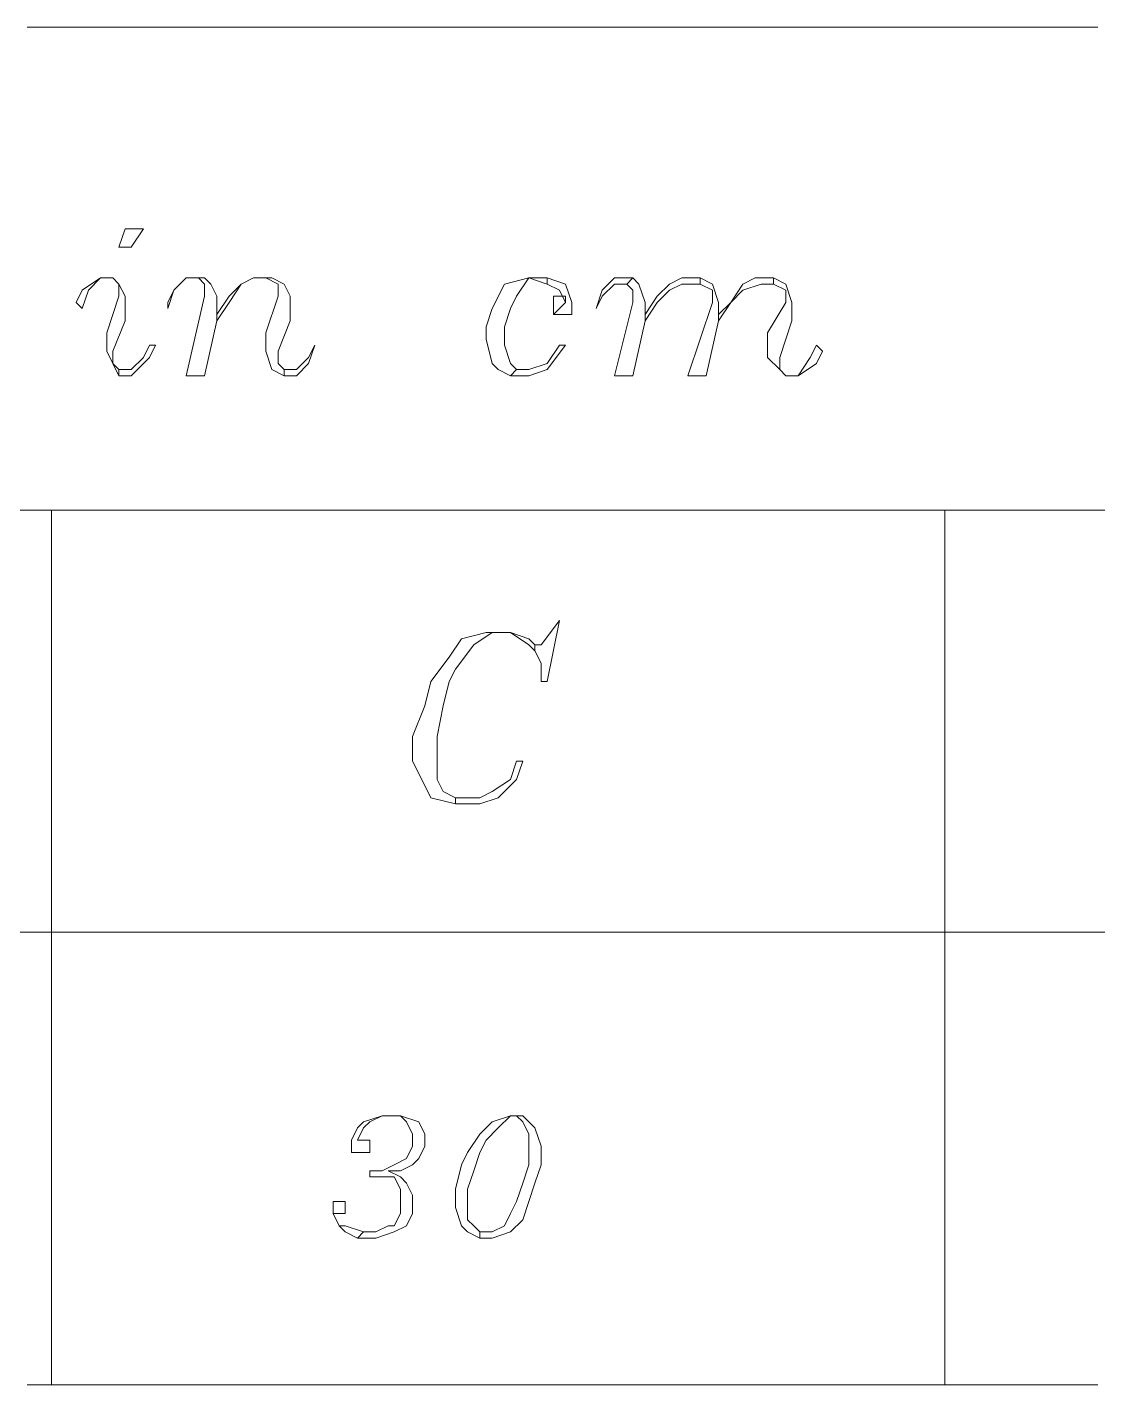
# Model space of a CAD drawing. Header units: inches. Extents: x 0.2 to 10.8, y 0.5 to 8.
# Drawn here: x 5.1533 to 5.445, y 3.265 to 3.635 of the extents above; entities that cross this region are included whole.
import ezdxf

# ---------------------------------------------------------------- set-up
doc = ezdxf.new("R2010")
doc.units = ezdxf.units.IN
doc.header["$MEASUREMENT"] = 0
doc.layers.add('PDF_Geometry', color=7, linetype='Continuous')

msp = doc.modelspace()

# ---------------------------------------------------------------- linework, layer by layer
at = {"layer": 'PDF_Geometry', "lineweight": 13}
for points in [[(5.15333, 3.635), (5.155, 3.635)], [(5.155, 3.635), (5.15667, 3.635)], [(5.155, 3.635), (5.15667, 3.635)], [(5.15667, 3.635), (5.15833, 3.635)], [(5.15667, 3.635), (5.15833, 3.635)], [(5.15833, 3.635), (5.16, 3.635)], [(5.15833, 3.635), (5.16, 3.635)], [(5.16, 3.635), (5.16167, 3.635)], [(5.16167, 3.635), (5.16333, 3.635)], [(5.16167, 3.635), (5.16333, 3.635)], [(5.16333, 3.635), (5.165, 3.635)], [(5.16333, 3.635), (5.165, 3.635)], [(5.165, 3.635), (5.16667, 3.635)], [(5.165, 3.635), (5.16667, 3.635)], [(5.16667, 3.635), (5.16833, 3.635)], [(5.16667, 3.635), (5.16833, 3.635)], [(5.16833, 3.635), (5.17, 3.635)], [(5.17, 3.635), (5.17167, 3.635)], [(5.17, 3.635), (5.17167, 3.635)], [(5.17167, 3.635), (5.17333, 3.635)], [(5.17167, 3.635), (5.17333, 3.635)], [(5.17333, 3.635), (5.175, 3.635)], [(5.17333, 3.635), (5.175, 3.635)], [(5.175, 3.635), (5.17667, 3.635)], [(5.17667, 3.635), (5.17833, 3.635)], [(5.17667, 3.635), (5.17833, 3.635)], [(5.17833, 3.635), (5.18, 3.635)], [(5.17833, 3.635), (5.18, 3.635)], [(5.18, 3.635), (5.18167, 3.635)], [(5.18, 3.635), (5.18167, 3.635)], [(5.18167, 3.635), (5.18333, 3.635)], [(5.18333, 3.635), (5.185, 3.635)], [(5.18333, 3.635), (5.185, 3.635)], [(5.185, 3.635), (5.18667, 3.635)], [(5.185, 3.635), (5.18667, 3.635)], [(5.18667, 3.635), (5.18833, 3.635)], [(5.18667, 3.635), (5.18833, 3.635)], [(5.18833, 3.635), (5.19, 3.635)], [(5.18833, 3.635), (5.19, 3.635)], [(5.19, 3.635), (5.19167, 3.635)], [(5.19167, 3.635), (5.19333, 3.635)], [(5.19167, 3.635), (5.19333, 3.635)], [(5.19333, 3.635), (5.195, 3.635)], [(5.19333, 3.635), (5.195, 3.635)], [(5.195, 3.635), (5.19667, 3.635)], [(5.195, 3.635), (5.19667, 3.635)], [(5.19667, 3.635), (5.19833, 3.635)], [(5.19833, 3.635), (5.2, 3.635)], [(5.19833, 3.635), (5.2, 3.635)], [(5.2, 3.635), (5.20167, 3.635)], [(5.2, 3.635), (5.20167, 3.635)], [(5.20167, 3.635), (5.20333, 3.635)], [(5.20167, 3.635), (5.20333, 3.635)], [(5.20333, 3.635), (5.205, 3.635)], [(5.205, 3.635), (5.20667, 3.635)], [(5.205, 3.635), (5.20667, 3.635)], [(5.20667, 3.635), (5.20833, 3.635)], [(5.20667, 3.635), (5.20833, 3.635)], [(5.20833, 3.635), (5.21, 3.635)], [(5.20833, 3.635), (5.21, 3.635)], [(5.21, 3.635), (5.21167, 3.635)], [(5.21167, 3.635), (5.21333, 3.635)], [(5.21167, 3.635), (5.21333, 3.635)], [(5.21333, 3.635), (5.215, 3.635)], [(5.21333, 3.635), (5.215, 3.635)], [(5.215, 3.635), (5.21667, 3.635)], [(5.215, 3.635), (5.21667, 3.635)], [(5.21667, 3.635), (5.21833, 3.635)], [(5.21667, 3.635), (5.21833, 3.635)], [(5.21833, 3.635), (5.22, 3.635)], [(5.22, 3.635), (5.22167, 3.635)], [(5.22, 3.635), (5.22167, 3.635)], [(5.22167, 3.635), (5.22333, 3.635)], [(5.22167, 3.635), (5.22333, 3.635)], [(5.22333, 3.635), (5.225, 3.635)], [(5.22333, 3.635), (5.225, 3.635)], [(5.225, 3.635), (5.22667, 3.635)], [(5.22667, 3.635), (5.22833, 3.635)], [(5.22667, 3.635), (5.22833, 3.635)], [(5.22833, 3.635), (5.23, 3.635)], [(5.22833, 3.635), (5.23, 3.635)], [(5.23, 3.635), (5.23167, 3.635)], [(5.23, 3.635), (5.23167, 3.635)], [(5.23167, 3.635), (5.23333, 3.635)], [(5.23333, 3.635), (5.235, 3.635)], [(5.23333, 3.635), (5.235, 3.635)], [(5.235, 3.635), (5.23667, 3.635)], [(5.235, 3.635), (5.23667, 3.635)], [(5.23667, 3.635), (5.23833, 3.635)], [(5.23667, 3.635), (5.23833, 3.635)], [(5.23833, 3.635), (5.24, 3.635)], [(5.24, 3.635), (5.24167, 3.635)], [(5.24, 3.635), (5.24167, 3.635)], [(5.24167, 3.635), (5.24333, 3.635)], [(5.24167, 3.635), (5.24333, 3.635)], [(5.24333, 3.635), (5.245, 3.635)], [(5.24333, 3.635), (5.245, 3.635)], [(5.245, 3.635), (5.24667, 3.635)], [(5.245, 3.635), (5.24667, 3.635)], [(5.24667, 3.635), (5.24833, 3.635)], [(5.24667, 3.635), (5.24833, 3.635)], [(5.24833, 3.635), (5.25, 3.635)], [(5.25, 3.635), (5.25167, 3.635)], [(5.25, 3.635), (5.25167, 3.635)], [(5.25167, 3.635), (5.25333, 3.635)], [(5.25167, 3.635), (5.25333, 3.635)], [(5.25333, 3.635), (5.255, 3.635)], [(5.25333, 3.635), (5.255, 3.635)], [(5.255, 3.635), (5.25667, 3.635)], [(5.25667, 3.635), (5.25833, 3.635)], [(5.25667, 3.635), (5.25833, 3.635)], [(5.25833, 3.635), (5.26, 3.635)], [(5.25833, 3.635), (5.26, 3.635)], [(5.26, 3.635), (5.26167, 3.635)], [(5.26, 3.635), (5.26167, 3.635)], [(5.26167, 3.635), (5.26333, 3.635)], [(5.26333, 3.635), (5.265, 3.635)], [(5.26333, 3.635), (5.265, 3.635)], [(5.265, 3.635), (5.26667, 3.635)], [(5.265, 3.635), (5.26667, 3.635)], [(5.26667, 3.635), (5.26833, 3.635)], [(5.26667, 3.635), (5.26833, 3.635)], [(5.26833, 3.635), (5.27, 3.635)], [(5.27, 3.635), (5.27167, 3.635)], [(5.27, 3.635), (5.27167, 3.635)], [(5.27167, 3.635), (5.27333, 3.635)], [(5.27167, 3.635), (5.27333, 3.635)], [(5.27333, 3.635), (5.275, 3.635)], [(5.27333, 3.635), (5.275, 3.635)], [(5.275, 3.635), (5.27667, 3.635)], [(5.275, 3.635), (5.27667, 3.635)], [(5.27667, 3.635), (5.27833, 3.635)], [(5.27833, 3.635), (5.28, 3.635)], [(5.27833, 3.635), (5.28, 3.635)], [(5.28, 3.635), (5.28167, 3.635)], [(5.28, 3.635), (5.28167, 3.635)], [(5.28167, 3.635), (5.28333, 3.635)], [(5.28167, 3.635), (5.28333, 3.635)], [(5.28333, 3.635), (5.285, 3.635)], [(5.285, 3.635), (5.28667, 3.635)], [(5.285, 3.635), (5.28667, 3.635)], [(5.28667, 3.635), (5.28833, 3.635)], [(5.28667, 3.635), (5.28833, 3.635)], [(5.28833, 3.635), (5.29, 3.635)], [(5.28833, 3.635), (5.29, 3.635)], [(5.29, 3.635), (5.29167, 3.635)], [(5.29167, 3.635), (5.29333, 3.635)], [(5.29167, 3.635), (5.29333, 3.635)], [(5.29333, 3.635), (5.295, 3.635)], [(5.29333, 3.635), (5.295, 3.635)], [(5.295, 3.635), (5.29667, 3.635)], [(5.295, 3.635), (5.29667, 3.635)], [(5.29667, 3.635), (5.29833, 3.635)], [(5.29833, 3.635), (5.3, 3.635)], [(5.29833, 3.635), (5.3, 3.635)], [(5.3, 3.635), (5.30167, 3.635)], [(5.3, 3.635), (5.30167, 3.635)], [(5.30167, 3.635), (5.30333, 3.635)], [(5.30167, 3.635), (5.30333, 3.635)], [(5.30333, 3.635), (5.305, 3.635)], [(5.30333, 3.635), (5.305, 3.635)], [(5.305, 3.635), (5.30667, 3.635)], [(5.30667, 3.635), (5.30833, 3.635)], [(5.30667, 3.635), (5.30833, 3.635)], [(5.30833, 3.635), (5.31, 3.635)], [(5.30833, 3.635), (5.31, 3.635)], [(5.31, 3.635), (5.31167, 3.635)], [(5.31, 3.635), (5.31167, 3.635)], [(5.31167, 3.635), (5.31333, 3.635)], [(5.31333, 3.635), (5.315, 3.635)], [(5.31333, 3.635), (5.315, 3.635)], [(5.315, 3.635), (5.31667, 3.635)], [(5.315, 3.635), (5.31667, 3.635)], [(5.31667, 3.635), (5.31833, 3.635)], [(5.31667, 3.635), (5.31833, 3.635)], [(5.31833, 3.635), (5.32, 3.635)], [(5.32, 3.635), (5.32167, 3.635)], [(5.32, 3.635), (5.32167, 3.635)], [(5.32167, 3.635), (5.32333, 3.635)], [(5.32167, 3.635), (5.32333, 3.635)], [(5.32333, 3.635), (5.325, 3.635)], [(5.32333, 3.635), (5.325, 3.635)], [(5.325, 3.635), (5.32667, 3.635)], [(5.325, 3.635), (5.32667, 3.635)], [(5.32667, 3.635), (5.32833, 3.635)], [(5.32833, 3.635), (5.33, 3.635)], [(5.32833, 3.635), (5.33, 3.635)], [(5.33, 3.635), (5.33167, 3.635)], [(5.33, 3.635), (5.33167, 3.635)], [(5.33167, 3.635), (5.33333, 3.635)], [(5.33167, 3.635), (5.33333, 3.635)], [(5.33333, 3.635), (5.335, 3.635)], [(5.33333, 3.635), (5.335, 3.635)], [(5.335, 3.635), (5.33667, 3.635)], [(5.33667, 3.635), (5.33833, 3.635)], [(5.33667, 3.635), (5.33833, 3.635)], [(5.33833, 3.635), (5.34, 3.635)], [(5.33833, 3.635), (5.34, 3.635)], [(5.34, 3.635), (5.34167, 3.635)], [(5.34, 3.635), (5.34167, 3.635)], [(5.34167, 3.635), (5.34333, 3.635)], [(5.34333, 3.635), (5.345, 3.635)], [(5.34333, 3.635), (5.345, 3.635)], [(5.345, 3.635), (5.34667, 3.635)], [(5.345, 3.635), (5.34667, 3.635)], [(5.34667, 3.635), (5.34833, 3.635)], [(5.34667, 3.635), (5.34833, 3.635)], [(5.34833, 3.635), (5.35, 3.635)], [(5.35, 3.635), (5.35167, 3.635)], [(5.35, 3.635), (5.35167, 3.635)], [(5.35167, 3.635), (5.35333, 3.635)], [(5.35167, 3.635), (5.35333, 3.635)], [(5.35333, 3.635), (5.355, 3.635)], [(5.35333, 3.635), (5.355, 3.635)], [(5.355, 3.635), (5.35667, 3.635)], [(5.355, 3.635), (5.35667, 3.635)], [(5.35667, 3.635), (5.35833, 3.635)], [(5.35833, 3.635), (5.36, 3.635)], [(5.35833, 3.635), (5.36, 3.635)], [(5.36, 3.635), (5.36167, 3.635)], [(5.36, 3.635), (5.36167, 3.635)], [(5.36167, 3.635), (5.36333, 3.635)], [(5.36167, 3.635), (5.36333, 3.635)], [(5.36333, 3.635), (5.365, 3.635)], [(5.365, 3.635), (5.36667, 3.635)], [(5.365, 3.635), (5.36667, 3.635)], [(5.36667, 3.635), (5.36833, 3.635)], [(5.36667, 3.635), (5.36833, 3.635)], [(5.36833, 3.635), (5.37, 3.635)], [(5.36833, 3.635), (5.37, 3.635)], [(5.37, 3.635), (5.37167, 3.635)], [(5.37167, 3.635), (5.37333, 3.635)], [(5.37167, 3.635), (5.37333, 3.635)], [(5.37333, 3.635), (5.375, 3.635)], [(5.37333, 3.635), (5.375, 3.635)], [(5.375, 3.635), (5.37667, 3.635)], [(5.375, 3.635), (5.37667, 3.635)], [(5.37667, 3.635), (5.37833, 3.635)], [(5.37833, 3.635), (5.38, 3.635)], [(5.37833, 3.635), (5.38, 3.635)], [(5.38, 3.635), (5.38167, 3.635)], [(5.38, 3.635), (5.38167, 3.635)], [(5.38167, 3.635), (5.38333, 3.635)], [(5.38167, 3.635), (5.38333, 3.635)], [(5.38333, 3.635), (5.385, 3.635)], [(5.38333, 3.635), (5.385, 3.635)], [(5.385, 3.635), (5.38667, 3.635)], [(5.38667, 3.635), (5.38833, 3.635)], [(5.38667, 3.635), (5.38833, 3.635)], [(5.38833, 3.635), (5.39, 3.635)], [(5.38833, 3.635), (5.39, 3.635)], [(5.39, 3.635), (5.39167, 3.635)], [(5.39, 3.635), (5.39167, 3.635)], [(5.39167, 3.635), (5.39333, 3.635)], [(5.39333, 3.635), (5.395, 3.635)], [(5.39333, 3.635), (5.395, 3.635)], [(5.395, 3.635), (5.39667, 3.635)], [(5.395, 3.635), (5.39667, 3.635)], [(5.39667, 3.635), (5.39833, 3.635)], [(5.39667, 3.635), (5.39833, 3.635)], [(5.39833, 3.635), (5.4, 3.635)], [(5.4, 3.635), (5.40167, 3.635)], [(5.4, 3.635), (5.40167, 3.635)], [(5.40167, 3.635), (5.40333, 3.635)], [(5.40167, 3.635), (5.40333, 3.635)], [(5.40333, 3.635), (5.405, 3.635)], [(5.40333, 3.635), (5.405, 3.635)], [(5.405, 3.635), (5.40667, 3.635)], [(5.40667, 3.635), (5.40833, 3.635)], [(5.40667, 3.635), (5.40833, 3.635)], [(5.40833, 3.635), (5.41, 3.635)], [(5.40833, 3.635), (5.41, 3.635)], [(5.41, 3.635), (5.41167, 3.635)], [(5.41, 3.635), (5.41167, 3.635)], [(5.41167, 3.635), (5.41333, 3.635)], [(5.41167, 3.635), (5.41333, 3.635)], [(5.41333, 3.635), (5.415, 3.635)], [(5.415, 3.635), (5.41667, 3.635)], [(5.415, 3.635), (5.41667, 3.635)], [(5.41667, 3.635), (5.41833, 3.635)], [(5.41667, 3.635), (5.41833, 3.635)], [(5.41833, 3.635), (5.42, 3.635)], [(5.41833, 3.635), (5.42, 3.635)], [(5.42, 3.635), (5.42167, 3.635)], [(5.42167, 3.635), (5.42333, 3.635)], [(5.42167, 3.635), (5.42333, 3.635)], [(5.42333, 3.635), (5.425, 3.635)], [(5.42333, 3.635), (5.425, 3.635)], [(5.425, 3.635), (5.42667, 3.635)], [(5.425, 3.635), (5.42667, 3.635)], [(5.42667, 3.635), (5.42833, 3.635)], [(5.42833, 3.635), (5.43, 3.635)], [(5.42833, 3.635), (5.43, 3.635)], [(5.43, 3.635), (5.43167, 3.635)], [(5.43, 3.635), (5.43167, 3.635)], [(5.43167, 3.635), (5.43333, 3.635)], [(5.43167, 3.635), (5.43333, 3.635)], [(5.43333, 3.635), (5.435, 3.635)], [(5.435, 3.635), (5.43667, 3.635)], [(5.435, 3.635), (5.43667, 3.635)], [(5.43667, 3.635), (5.43833, 3.635)], [(5.43667, 3.635), (5.43833, 3.635)], [(5.43833, 3.635), (5.44, 3.635)], [(5.43833, 3.635), (5.44, 3.635)], [(5.44, 3.635), (5.44167, 3.635)], [(5.44, 3.635), (5.44167, 3.635)], [(5.44167, 3.635), (5.44333, 3.635)], [(5.44167, 3.635), (5.44333, 3.635)], [(5.44333, 3.635), (5.445, 3.635)], [(5.185, 3.58), (5.18, 3.58), (5.17833, 3.575), (5.18167, 3.575), (5.185, 3.58)], [(5.17667, 3.56667), (5.17333, 3.56667), (5.16833, 3.56333), (5.16667, 3.56), (5.16833, 3.55833), (5.17, 3.56333), (5.17333, 3.56667), (5.17667, 3.56667)], [(5.17667, 3.56667), (5.17667, 3.56667), (5.17833, 3.565), (5.17833, 3.56167), (5.175, 3.55167), (5.175, 3.54667), (5.17667, 3.54333), (5.17667, 3.54333), (5.17833, 3.54), (5.17833, 3.54167), (5.17667, 3.54333), (5.17667, 3.54667), (5.18, 3.555), (5.18, 3.56167), (5.17833, 3.565), (5.17667, 3.56667)], [(5.20167, 3.56667), (5.19667, 3.56667), (5.19333, 3.56333), (5.19167, 3.56), (5.19167, 3.55833), (5.19333, 3.56333), (5.19667, 3.56667), (5.2, 3.56667), (5.20167, 3.56667)], [(5.20167, 3.56667), (5.2, 3.56667), (5.20167, 3.565), (5.20167, 3.56167), (5.19667, 3.54), (5.20167, 3.54), (5.205, 3.555), (5.205, 3.55667), (5.205, 3.56167), (5.20333, 3.565), (5.20167, 3.56667)], [(5.22, 3.56667), (5.215, 3.56667), (5.21167, 3.565), (5.20833, 3.56167), (5.205, 3.55667), (5.205, 3.555), (5.20833, 3.56), (5.21167, 3.565), (5.215, 3.56667), (5.21833, 3.56667), (5.22, 3.56667)], [(5.22, 3.56667), (5.21833, 3.56667), (5.22167, 3.565), (5.22167, 3.56167), (5.21833, 3.55167), (5.21833, 3.54667), (5.22, 3.54167), (5.22, 3.54167), (5.22333, 3.54), (5.22333, 3.54167), (5.22167, 3.54333), (5.22167, 3.54667), (5.225, 3.555), (5.225, 3.56167), (5.22333, 3.565), (5.22, 3.56667)], [(5.295, 3.56667), (5.29, 3.56667), (5.28333, 3.565), (5.28, 3.55833), (5.27833, 3.55333), (5.27833, 3.55), (5.28, 3.54333), (5.28167, 3.54167), (5.285, 3.54), (5.28667, 3.54167), (5.285, 3.54333), (5.28333, 3.54833), (5.28333, 3.55333), (5.285, 3.55833), (5.28667, 3.56167), (5.29, 3.56667), (5.295, 3.565), (5.295, 3.56667)], [(5.295, 3.56667), (5.295, 3.565), (5.29833, 3.56333), (5.3, 3.56), (5.3, 3.56), (5.29667, 3.55667), (5.30167, 3.55667), (5.30167, 3.56), (5.3, 3.565), (5.295, 3.56667)], [(5.31833, 3.56667), (5.31333, 3.56667), (5.31, 3.56333), (5.30833, 3.55833), (5.30833, 3.55833), (5.31, 3.56167), (5.31333, 3.565), (5.31667, 3.565), (5.31833, 3.56667)], [(5.31833, 3.56667), (5.31667, 3.565), (5.31833, 3.56333), (5.31833, 3.56), (5.31333, 3.54), (5.31833, 3.54), (5.32167, 3.555), (5.32167, 3.55667), (5.32167, 3.56), (5.32, 3.565), (5.31833, 3.56667)], [(5.33667, 3.56667), (5.33167, 3.56667), (5.32833, 3.565), (5.325, 3.56167), (5.32167, 3.55667), (5.32167, 3.555), (5.325, 3.56), (5.32833, 3.56333), (5.33167, 3.565), (5.33667, 3.565), (5.33667, 3.56667)], [(5.33667, 3.56667), (5.33667, 3.565), (5.34, 3.56333), (5.34, 3.56), (5.33333, 3.54), (5.33833, 3.54), (5.34167, 3.555), (5.34167, 3.55667), (5.34167, 3.56), (5.34, 3.565), (5.33667, 3.56667)], [(5.35667, 3.56667), (5.35167, 3.56667), (5.34833, 3.565), (5.345, 3.56), (5.34167, 3.55667), (5.34167, 3.555), (5.345, 3.56), (5.34833, 3.56333), (5.35333, 3.565), (5.35667, 3.565), (5.35667, 3.56667)], [(5.35667, 3.56667), (5.35667, 3.565), (5.36, 3.56333), (5.36, 3.56), (5.355, 3.55167), (5.355, 3.545), (5.35833, 3.54167), (5.35833, 3.54167), (5.36, 3.54), (5.36, 3.54), (5.35833, 3.54167), (5.35833, 3.545), (5.36167, 3.555), (5.36167, 3.56), (5.36, 3.565), (5.35667, 3.56667)], [(5.3, 3.56167), (5.29667, 3.56167), (5.29667, 3.55667), (5.3, 3.56), (5.3, 3.56167)], [(5.18667, 3.54833), (5.185, 3.545), (5.18167, 3.54167), (5.17833, 3.54167), (5.17833, 3.54), (5.18167, 3.54), (5.18667, 3.545), (5.18833, 3.54833), (5.18667, 3.54833)], [(5.23167, 3.54833), (5.23, 3.545), (5.22667, 3.54167), (5.22333, 3.54167), (5.22333, 3.54), (5.22667, 3.54), (5.23, 3.54333), (5.23167, 3.54833)], [(5.29833, 3.54833), (5.295, 3.54333), (5.29, 3.54167), (5.28667, 3.54167), (5.285, 3.54), (5.285, 3.54), (5.29, 3.54), (5.295, 3.54167), (5.3, 3.54833), (5.29833, 3.54833)], [(5.36833, 3.54833), (5.36667, 3.545), (5.36333, 3.54), (5.36, 3.54), (5.36, 3.54), (5.36333, 3.54), (5.36833, 3.54333), (5.37, 3.54667), (5.36833, 3.54833)], [(5.29833, 3.47333), (5.29333, 3.46667), (5.29167, 3.46667), (5.29167, 3.465), (5.29333, 3.46167), (5.29333, 3.45667), (5.295, 3.45667), (5.29833, 3.47333)], [(5.285, 3.47), (5.27833, 3.47), (5.27167, 3.46833), (5.26833, 3.46333), (5.26333, 3.45667), (5.26167, 3.45), (5.25833, 3.44167), (5.25833, 3.435), (5.26167, 3.42833), (5.26333, 3.425), (5.27, 3.42333), (5.27, 3.425), (5.26667, 3.42667), (5.265, 3.43), (5.265, 3.44167), (5.26667, 3.45), (5.26833, 3.45667), (5.27, 3.46), (5.275, 3.46667), (5.28, 3.47), (5.285, 3.47)], [(5.285, 3.47), (5.285, 3.47), (5.29, 3.46667), (5.29167, 3.465), (5.29167, 3.46667), (5.29, 3.46833), (5.285, 3.47)], [(5.28667, 3.435), (5.285, 3.43), (5.28, 3.42667), (5.27667, 3.425), (5.27, 3.425), (5.27, 3.42333), (5.27667, 3.42333), (5.28167, 3.425), (5.28667, 3.43), (5.28833, 3.435), (5.28667, 3.435)], [(5.25, 3.33833), (5.245, 3.33667), (5.24333, 3.335), (5.24167, 3.33167), (5.24167, 3.32833), (5.24667, 3.32833), (5.24667, 3.33167), (5.24333, 3.33167), (5.245, 3.335), (5.24667, 3.33667), (5.25, 3.33833), (5.255, 3.33833), (5.255, 3.33833), (5.25, 3.33833)], [(5.255, 3.33833), (5.255, 3.33833), (5.25667, 3.33667), (5.25833, 3.33333), (5.25833, 3.33), (5.25667, 3.32667), (5.25333, 3.325), (5.25, 3.32333), (5.24667, 3.32333), (5.24667, 3.32167), (5.25, 3.32167), (5.25333, 3.32167), (5.255, 3.31833), (5.255, 3.31167), (5.25333, 3.30833), (5.25167, 3.30833), (5.24833, 3.30667), (5.245, 3.30667), (5.24333, 3.305), (5.24833, 3.305), (5.25333, 3.30667), (5.25667, 3.30833), (5.25833, 3.31167), (5.25833, 3.31667), (5.25667, 3.32), (5.255, 3.32167), (5.25167, 3.32333), (5.255, 3.32333), (5.25833, 3.325), (5.26, 3.32667), (5.26167, 3.33), (5.26167, 3.33333), (5.26, 3.33667), (5.255, 3.33833)], [(5.28833, 3.33833), (5.285, 3.33833), (5.28, 3.33667), (5.27667, 3.33333), (5.27333, 3.32833), (5.27167, 3.325), (5.27, 3.31833), (5.27, 3.31333), (5.27167, 3.30833), (5.27333, 3.30667), (5.27667, 3.305), (5.27667, 3.30667), (5.275, 3.30833), (5.27333, 3.31), (5.27333, 3.31833), (5.275, 3.32333), (5.27667, 3.32833), (5.27833, 3.33167), (5.28167, 3.335), (5.285, 3.33833), (5.28667, 3.33833), (5.28833, 3.33833)], [(5.28833, 3.33833), (5.28667, 3.33833), (5.28833, 3.33667), (5.29, 3.33333), (5.29, 3.325), (5.28833, 3.32), (5.28667, 3.315), (5.285, 3.31167), (5.28333, 3.30833), (5.28, 3.30667), (5.27667, 3.30667), (5.27667, 3.305), (5.28, 3.305), (5.285, 3.30667), (5.28833, 3.31), (5.29, 3.315), (5.29167, 3.32), (5.29333, 3.325), (5.29333, 3.33), (5.29167, 3.335), (5.29, 3.33667), (5.28833, 3.33833)], [(5.24, 3.315), (5.23667, 3.315), (5.23667, 3.31167), (5.23833, 3.30833), (5.24, 3.30667), (5.24333, 3.305), (5.245, 3.30667), (5.24, 3.30833), (5.23833, 3.30833), (5.23667, 3.31167), (5.24, 3.31167), (5.24, 3.315)], [(5.15333, 3.265), (5.155, 3.265)], [(5.155, 3.265), (5.15667, 3.265)], [(5.155, 3.265), (5.15667, 3.265)], [(5.15667, 3.265), (5.15833, 3.265)], [(5.15667, 3.265), (5.15833, 3.265)], [(5.15833, 3.265), (5.16, 3.265)], [(5.15833, 3.265), (5.16, 3.265)], [(5.16, 3.265), (5.16167, 3.265)], [(5.16167, 3.265), (5.16333, 3.265)], [(5.16167, 3.265), (5.16333, 3.265)], [(5.16333, 3.265), (5.165, 3.265)], [(5.16333, 3.265), (5.165, 3.265)], [(5.165, 3.265), (5.16667, 3.265)], [(5.165, 3.265), (5.16667, 3.265)], [(5.16667, 3.265), (5.16833, 3.265)], [(5.16667, 3.265), (5.16833, 3.265)], [(5.16833, 3.265), (5.17, 3.265)], [(5.17, 3.265), (5.17167, 3.265)], [(5.17, 3.265), (5.17167, 3.265)], [(5.17167, 3.265), (5.17333, 3.265)], [(5.17167, 3.265), (5.17333, 3.265)], [(5.17333, 3.265), (5.175, 3.265)], [(5.17333, 3.265), (5.175, 3.265)], [(5.175, 3.265), (5.17667, 3.265)], [(5.17667, 3.265), (5.17833, 3.265)], [(5.17667, 3.265), (5.17833, 3.265)], [(5.17833, 3.265), (5.18, 3.265)], [(5.17833, 3.265), (5.18, 3.265)], [(5.18, 3.265), (5.18167, 3.265)], [(5.18, 3.265), (5.18167, 3.265)], [(5.18167, 3.265), (5.18333, 3.265)], [(5.18333, 3.265), (5.185, 3.265)], [(5.18333, 3.265), (5.185, 3.265)], [(5.185, 3.265), (5.18667, 3.265)], [(5.185, 3.265), (5.18667, 3.265)], [(5.18667, 3.265), (5.18833, 3.265)], [(5.18667, 3.265), (5.18833, 3.265)], [(5.18833, 3.265), (5.19, 3.265)], [(5.18833, 3.265), (5.19, 3.265)], [(5.19, 3.265), (5.19167, 3.265)], [(5.19167, 3.265), (5.19333, 3.265)], [(5.19167, 3.265), (5.19333, 3.265)], [(5.19333, 3.265), (5.195, 3.265)], [(5.19333, 3.265), (5.195, 3.265)], [(5.195, 3.265), (5.19667, 3.265)], [(5.195, 3.265), (5.19667, 3.265)], [(5.19667, 3.265), (5.19833, 3.265)], [(5.19833, 3.265), (5.2, 3.265)], [(5.19833, 3.265), (5.2, 3.265)], [(5.2, 3.265), (5.20167, 3.265)], [(5.2, 3.265), (5.20167, 3.265)], [(5.20167, 3.265), (5.20333, 3.265)], [(5.20167, 3.265), (5.20333, 3.265)], [(5.20333, 3.265), (5.205, 3.265)], [(5.205, 3.265), (5.20667, 3.265)], [(5.205, 3.265), (5.20667, 3.265)], [(5.20667, 3.265), (5.20833, 3.265)], [(5.20667, 3.265), (5.20833, 3.265)], [(5.20833, 3.265), (5.21, 3.265)], [(5.20833, 3.265), (5.21, 3.265)], [(5.21, 3.265), (5.21167, 3.265)], [(5.21167, 3.265), (5.21333, 3.265)], [(5.21167, 3.265), (5.21333, 3.265)], [(5.21333, 3.265), (5.215, 3.265)], [(5.21333, 3.265), (5.215, 3.265)], [(5.215, 3.265), (5.21667, 3.265)], [(5.215, 3.265), (5.21667, 3.265)], [(5.21667, 3.265), (5.21833, 3.265)], [(5.21667, 3.265), (5.21833, 3.265)], [(5.21833, 3.265), (5.22, 3.265)], [(5.22, 3.265), (5.22167, 3.265)], [(5.22, 3.265), (5.22167, 3.265)], [(5.22167, 3.265), (5.22333, 3.265)], [(5.22167, 3.265), (5.22333, 3.265)], [(5.22333, 3.265), (5.225, 3.265)], [(5.22333, 3.265), (5.225, 3.265)], [(5.225, 3.265), (5.22667, 3.265)], [(5.22667, 3.265), (5.22833, 3.265)], [(5.22667, 3.265), (5.22833, 3.265)], [(5.22833, 3.265), (5.23, 3.265)], [(5.22833, 3.265), (5.23, 3.265)], [(5.23, 3.265), (5.23167, 3.265)], [(5.23, 3.265), (5.23167, 3.265)], [(5.23167, 3.265), (5.23333, 3.265)], [(5.23333, 3.265), (5.235, 3.265)], [(5.23333, 3.265), (5.235, 3.265)], [(5.235, 3.265), (5.23667, 3.265)], [(5.235, 3.265), (5.23667, 3.265)], [(5.23667, 3.265), (5.23833, 3.265)], [(5.23667, 3.265), (5.23833, 3.265)], [(5.23833, 3.265), (5.24, 3.265)], [(5.24, 3.265), (5.24167, 3.265)], [(5.24, 3.265), (5.24167, 3.265)], [(5.24167, 3.265), (5.24333, 3.265)], [(5.24167, 3.265), (5.24333, 3.265)], [(5.24333, 3.265), (5.245, 3.265)], [(5.24333, 3.265), (5.245, 3.265)], [(5.245, 3.265), (5.24667, 3.265)], [(5.245, 3.265), (5.24667, 3.265)], [(5.24667, 3.265), (5.24833, 3.265)], [(5.24667, 3.265), (5.24833, 3.265)], [(5.24833, 3.265), (5.25, 3.265)], [(5.25, 3.265), (5.25167, 3.265)], [(5.25, 3.265), (5.25167, 3.265)], [(5.25167, 3.265), (5.25333, 3.265)], [(5.25167, 3.265), (5.25333, 3.265)], [(5.25333, 3.265), (5.255, 3.265)], [(5.25333, 3.265), (5.255, 3.265)], [(5.255, 3.265), (5.25667, 3.265)], [(5.25667, 3.265), (5.25833, 3.265)], [(5.25667, 3.265), (5.25833, 3.265)], [(5.25833, 3.265), (5.26, 3.265)], [(5.25833, 3.265), (5.26, 3.265)], [(5.26, 3.265), (5.26167, 3.265)], [(5.26, 3.265), (5.26167, 3.265)], [(5.26167, 3.265), (5.26333, 3.265)], [(5.26333, 3.265), (5.265, 3.265)], [(5.26333, 3.265), (5.265, 3.265)], [(5.265, 3.265), (5.26667, 3.265)], [(5.265, 3.265), (5.26667, 3.265)], [(5.26667, 3.265), (5.26833, 3.265)], [(5.26667, 3.265), (5.26833, 3.265)], [(5.26833, 3.265), (5.27, 3.265)], [(5.27, 3.265), (5.27167, 3.265)], [(5.27, 3.265), (5.27167, 3.265)], [(5.27167, 3.265), (5.27333, 3.265)], [(5.27167, 3.265), (5.27333, 3.265)], [(5.27333, 3.265), (5.275, 3.265)], [(5.27333, 3.265), (5.275, 3.265)], [(5.275, 3.265), (5.27667, 3.265)], [(5.275, 3.265), (5.27667, 3.265)], [(5.27667, 3.265), (5.27833, 3.265)], [(5.27833, 3.265), (5.28, 3.265)], [(5.27833, 3.265), (5.28, 3.265)], [(5.28, 3.265), (5.28167, 3.265)], [(5.28, 3.265), (5.28167, 3.265)], [(5.28167, 3.265), (5.28333, 3.265)], [(5.28167, 3.265), (5.28333, 3.265)], [(5.28333, 3.265), (5.285, 3.265)], [(5.285, 3.265), (5.28667, 3.265)], [(5.285, 3.265), (5.28667, 3.265)], [(5.28667, 3.265), (5.28833, 3.265)], [(5.28667, 3.265), (5.28833, 3.265)], [(5.28833, 3.265), (5.29, 3.265)], [(5.28833, 3.265), (5.29, 3.265)], [(5.29, 3.265), (5.29167, 3.265)], [(5.29167, 3.265), (5.29333, 3.265)], [(5.29167, 3.265), (5.29333, 3.265)], [(5.29333, 3.265), (5.295, 3.265)], [(5.29333, 3.265), (5.295, 3.265)], [(5.295, 3.265), (5.29667, 3.265)], [(5.295, 3.265), (5.29667, 3.265)], [(5.29667, 3.265), (5.29833, 3.265)], [(5.29833, 3.265), (5.3, 3.265)], [(5.29833, 3.265), (5.3, 3.265)], [(5.3, 3.265), (5.30167, 3.265)], [(5.3, 3.265), (5.30167, 3.265)], [(5.30167, 3.265), (5.30333, 3.265)], [(5.30167, 3.265), (5.30333, 3.265)], [(5.30333, 3.265), (5.305, 3.265)], [(5.30333, 3.265), (5.305, 3.265)], [(5.305, 3.265), (5.30667, 3.265)], [(5.30667, 3.265), (5.30833, 3.265)], [(5.30667, 3.265), (5.30833, 3.265)], [(5.30833, 3.265), (5.31, 3.265)], [(5.30833, 3.265), (5.31, 3.265)], [(5.31, 3.265), (5.31167, 3.265)], [(5.31, 3.265), (5.31167, 3.265)], [(5.31167, 3.265), (5.31333, 3.265)], [(5.31333, 3.265), (5.315, 3.265)], [(5.31333, 3.265), (5.315, 3.265)], [(5.315, 3.265), (5.31667, 3.265)], [(5.315, 3.265), (5.31667, 3.265)], [(5.31667, 3.265), (5.31833, 3.265)], [(5.31667, 3.265), (5.31833, 3.265)], [(5.31833, 3.265), (5.32, 3.265)], [(5.32, 3.265), (5.32167, 3.265)], [(5.32, 3.265), (5.32167, 3.265)], [(5.32167, 3.265), (5.32333, 3.265)], [(5.32167, 3.265), (5.32333, 3.265)], [(5.32333, 3.265), (5.325, 3.265)], [(5.32333, 3.265), (5.325, 3.265)], [(5.325, 3.265), (5.32667, 3.265)], [(5.325, 3.265), (5.32667, 3.265)], [(5.32667, 3.265), (5.32833, 3.265)], [(5.32833, 3.265), (5.33, 3.265)], [(5.32833, 3.265), (5.33, 3.265)], [(5.33, 3.265), (5.33167, 3.265)], [(5.33, 3.265), (5.33167, 3.265)], [(5.33167, 3.265), (5.33333, 3.265)], [(5.33167, 3.265), (5.33333, 3.265)], [(5.33333, 3.265), (5.335, 3.265)], [(5.33333, 3.265), (5.335, 3.265)], [(5.335, 3.265), (5.33667, 3.265)], [(5.33667, 3.265), (5.33833, 3.265)], [(5.33667, 3.265), (5.33833, 3.265)], [(5.33833, 3.265), (5.34, 3.265)], [(5.33833, 3.265), (5.34, 3.265)], [(5.34, 3.265), (5.34167, 3.265)], [(5.34, 3.265), (5.34167, 3.265)], [(5.34167, 3.265), (5.34333, 3.265)], [(5.34333, 3.265), (5.345, 3.265)], [(5.34333, 3.265), (5.345, 3.265)], [(5.345, 3.265), (5.34667, 3.265)], [(5.345, 3.265), (5.34667, 3.265)], [(5.34667, 3.265), (5.34833, 3.265)], [(5.34667, 3.265), (5.34833, 3.265)], [(5.34833, 3.265), (5.35, 3.265)], [(5.35, 3.265), (5.35167, 3.265)], [(5.35, 3.265), (5.35167, 3.265)], [(5.35167, 3.265), (5.35333, 3.265)], [(5.35167, 3.265), (5.35333, 3.265)], [(5.35333, 3.265), (5.355, 3.265)], [(5.35333, 3.265), (5.355, 3.265)], [(5.355, 3.265), (5.35667, 3.265)], [(5.355, 3.265), (5.35667, 3.265)], [(5.35667, 3.265), (5.35833, 3.265)], [(5.35833, 3.265), (5.36, 3.265)], [(5.35833, 3.265), (5.36, 3.265)], [(5.36, 3.265), (5.36167, 3.265)], [(5.36, 3.265), (5.36167, 3.265)], [(5.36167, 3.265), (5.36333, 3.265)], [(5.36167, 3.265), (5.36333, 3.265)], [(5.36333, 3.265), (5.365, 3.265)], [(5.365, 3.265), (5.36667, 3.265)], [(5.365, 3.265), (5.36667, 3.265)], [(5.36667, 3.265), (5.36833, 3.265)], [(5.36667, 3.265), (5.36833, 3.265)], [(5.36833, 3.265), (5.37, 3.265)], [(5.36833, 3.265), (5.37, 3.265)], [(5.37, 3.265), (5.37167, 3.265)], [(5.37167, 3.265), (5.37333, 3.265)], [(5.37167, 3.265), (5.37333, 3.265)], [(5.37333, 3.265), (5.375, 3.265)], [(5.37333, 3.265), (5.375, 3.265)], [(5.375, 3.265), (5.37667, 3.265)], [(5.375, 3.265), (5.37667, 3.265)], [(5.37667, 3.265), (5.37833, 3.265)], [(5.37833, 3.265), (5.38, 3.265)], [(5.37833, 3.265), (5.38, 3.265)], [(5.38, 3.265), (5.38167, 3.265)], [(5.38, 3.265), (5.38167, 3.265)], [(5.38167, 3.265), (5.38333, 3.265)], [(5.38167, 3.265), (5.38333, 3.265)], [(5.38333, 3.265), (5.385, 3.265)], [(5.38333, 3.265), (5.385, 3.265)], [(5.385, 3.265), (5.38667, 3.265)], [(5.38667, 3.265), (5.38833, 3.265)], [(5.38667, 3.265), (5.38833, 3.265)], [(5.38833, 3.265), (5.39, 3.265)], [(5.38833, 3.265), (5.39, 3.265)], [(5.39, 3.265), (5.39167, 3.265)], [(5.39, 3.265), (5.39167, 3.265)], [(5.39167, 3.265), (5.39333, 3.265)], [(5.39333, 3.265), (5.395, 3.265)], [(5.39333, 3.265), (5.395, 3.265)], [(5.395, 3.265), (5.39667, 3.265)], [(5.395, 3.265), (5.39667, 3.265)], [(5.39667, 3.265), (5.39833, 3.265)], [(5.39667, 3.265), (5.39833, 3.265)], [(5.39833, 3.265), (5.4, 3.265)], [(5.4, 3.265), (5.40167, 3.265)], [(5.4, 3.265), (5.40167, 3.265)], [(5.40167, 3.265), (5.40333, 3.265)], [(5.40167, 3.265), (5.40333, 3.265)], [(5.40333, 3.265), (5.405, 3.265)], [(5.40333, 3.265), (5.405, 3.265)], [(5.405, 3.265), (5.40667, 3.265)], [(5.40667, 3.265), (5.40833, 3.265)], [(5.40667, 3.265), (5.40833, 3.265)], [(5.40833, 3.265), (5.41, 3.265)], [(5.40833, 3.265), (5.41, 3.265)], [(5.41, 3.265), (5.41167, 3.265)], [(5.41, 3.265), (5.41167, 3.265)], [(5.41167, 3.265), (5.41333, 3.265)], [(5.41167, 3.265), (5.41333, 3.265)], [(5.41333, 3.265), (5.415, 3.265)], [(5.415, 3.265), (5.41667, 3.265)], [(5.415, 3.265), (5.41667, 3.265)], [(5.41667, 3.265), (5.41833, 3.265)], [(5.41667, 3.265), (5.41833, 3.265)], [(5.41833, 3.265), (5.42, 3.265)], [(5.41833, 3.265), (5.42, 3.265)], [(5.42, 3.265), (5.42167, 3.265)], [(5.42167, 3.265), (5.42333, 3.265)], [(5.42167, 3.265), (5.42333, 3.265)], [(5.42333, 3.265), (5.425, 3.265)], [(5.42333, 3.265), (5.425, 3.265)], [(5.425, 3.265), (5.42667, 3.265)], [(5.425, 3.265), (5.42667, 3.265)], [(5.42667, 3.265), (5.42833, 3.265)], [(5.42833, 3.265), (5.43, 3.265)], [(5.42833, 3.265), (5.43, 3.265)], [(5.43, 3.265), (5.43167, 3.265)], [(5.43, 3.265), (5.43167, 3.265)], [(5.43167, 3.265), (5.43333, 3.265)], [(5.43167, 3.265), (5.43333, 3.265)], [(5.43333, 3.265), (5.435, 3.265)], [(5.435, 3.265), (5.43667, 3.265)], [(5.435, 3.265), (5.43667, 3.265)], [(5.43667, 3.265), (5.43833, 3.265)], [(5.43667, 3.265), (5.43833, 3.265)], [(5.43833, 3.265), (5.44, 3.265)], [(5.43833, 3.265), (5.44, 3.265)], [(5.44, 3.265), (5.44167, 3.265)], [(5.44, 3.265), (5.44167, 3.265)], [(5.44167, 3.265), (5.44333, 3.265)], [(5.44167, 3.265), (5.44333, 3.265)], [(5.44333, 3.265), (5.445, 3.265)]]:
    msp.add_lwpolyline(points, dxfattribs=at)
at = {"layer": 'PDF_Geometry', "lineweight": 9}
for points in [[(4.67333, 3.50333), (5.64667, 3.50333)], [(5.16, 3.50333), (5.16, 3.265)], [(5.40333, 3.50333), (5.40333, 3.265)], [(3.175, 3.38833), (5.64667, 3.38833)]]:
    msp.add_lwpolyline(points, dxfattribs=at)

doc.saveas('drawing.dxf')
